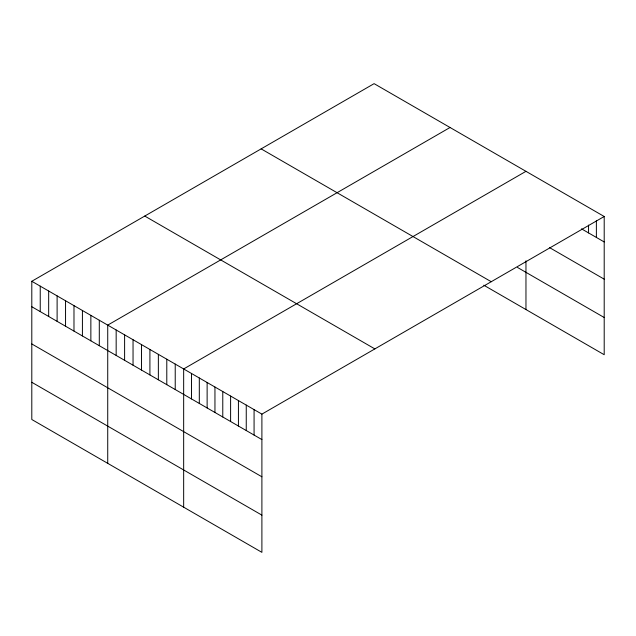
<?xml version="1.0" encoding="UTF-8"?>
<svg xmlns="http://www.w3.org/2000/svg" width="636" height="636" viewBox="0 0 636 636"><rect width="100%" height="100%" fill="white"/><g stroke="black" fill="none" stroke-linecap="round" stroke-linejoin="round"><path stroke-width="0.95" d="M31.8 281.279L261.897 414.123L261.897 552.35L31.8 419.506L31.8 281.279L374.103 83.65L604.2 216.494L604.2 354.721L483.781 285.198M450.034 127.494L107.73 325.115L107.73 463.342M525.964 171.33L183.661 368.96L183.661 507.178M261.897 414.123L604.2 216.494M581.511 228.849L604.2 241.95M549.44 247.547L604.2 279.164M517.529 267.47L604.2 317.507M261.142 148.872L491.238 281.716M144.762 216.065L374.858 348.91M31.8 306.735L261.897 439.579M31.8 343.949L261.897 476.793M31.8 382.292L261.897 515.136M596.377 220.787L596.377 237.435M588.554 225.088L588.554 232.919M525.964 260.84L525.964 309.549M254.074 409.608L254.074 435.064M246.251 405.092L246.251 430.54M238.428 400.577L238.428 426.025M230.606 396.061L230.606 421.509M222.775 391.538L222.775 416.993M214.952 387.022L214.952 412.478M207.129 382.506L207.129 407.962M199.306 377.991L199.306 403.447M191.484 373.475L191.484 398.931M175.226 364.086L175.226 389.542M166.791 359.213L166.791 384.669M158.356 354.347L158.356 379.795M149.913 349.474L149.913 374.93M141.478 344.601L141.478 370.057M133.043 339.735L133.043 365.183M124.608 334.862L124.608 360.31M116.165 329.989L116.165 355.445M99.296 320.25L99.296 345.698M90.861 315.377L90.861 340.832M82.418 310.503L82.418 335.959M73.983 305.638L73.983 331.086M65.548 300.764L65.548 326.22M57.113 295.891L57.113 321.347M48.67 291.026L48.67 316.474M40.235 286.152L40.235 311.608"/></g></svg>
